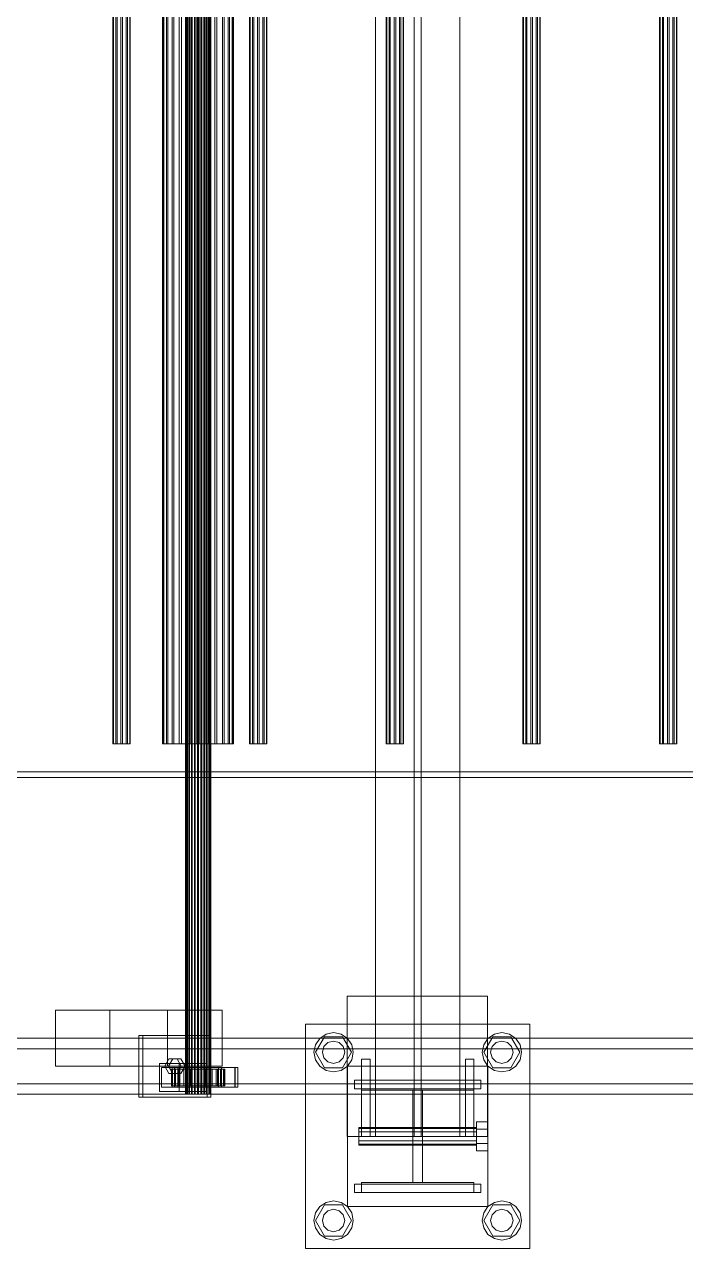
# Model space of a CAD drawing. Header units: millimetres. Extents: x -1970 to 59977, y -50268 to 6837.
# Drawn here: x 37481 to 37952, y -19610 to -18737 of the extents above; entities that cross this region are included whole.
import ezdxf

# ---------------------------------------------------------------- set-up
doc = ezdxf.new("R2010")
doc.units = ezdxf.units.MM
doc.layers.add('superior_C03', color=7, linetype='Continuous', lineweight=0)

msp = doc.modelspace()

# ---------------------------------------------------------------- linework, layer by layer
at = {"layer": 'superior_C03'}
for p, q in [((37730.943, -16470), (37730.943, -19530)), ((37758.443, -16470), (37758.443, -19530)), ((37763.443, -19530), (37763.443, -16470)), ((37790.943, -19530), (37790.943, -16470)), ((37595.304, -19500), (37595.304, -16500)), ((37595.528, -19500), (37595.528, -16500)), ((37595.693, -19500), (37595.693, -16500)), ((37596.35, -19500), (37596.35, -16500)), ((37596.668, -19500), (37596.668, -16500)), ((37597.714, -19500), (37597.714, -16500)), ((37598.163, -19500), (37598.163, -16500)), ((37599.526, -19500), (37599.526, -16500)), ((37600.076, -19500), (37600.076, -16500)), ((37601.664, -19500), (37601.664, -16500)), ((37602.277, -19500), (37602.277, -16500)), ((37603.981, -19500), (37603.981, -16500)), ((37604.616, -19500), (37604.616, -16500)), ((37606.32, -19500), (37606.32, -16500)), ((37606.933, -19500), (37606.933, -16500)), ((37608.521, -19500), (37608.521, -16500)), ((37609.071, -19500), (37609.071, -16500)), ((37610.434, -19500), (37610.434, -16500)), ((37610.883, -19500), (37610.883, -16500)), ((37611.929, -19500), (37611.929, -16500)), ((37612.247, -19500), (37612.247, -16500)), ((37612.904, -19500), (37612.904, -16500)), ((37613.069, -16500), (37613.069, -19500)), ((37613.293, -19500), (37613.293, -16500)), ((37543.595, -16750), (37543.595, -19250)), ((37543.938, -16750), (37543.938, -19250)), ((37545.615, -16750), (37545.615, -19250)), ((37546.514, -16750), (37546.514, -19250)), ((37549.227, -16750), (37549.227, -19250)), ((37550.339, -16750), (37550.339, -19250)), ((37553.051, -16750), (37553.051, -19250)), ((37553.951, -16750), (37553.951, -19250)), ((37555.627, -16750), (37555.627, -19250)), ((37555.97, -19250), (37555.97, -16750)), ((37578.914, -19250), (37578.914, -16750)), ((37579.547, -19250), (37579.547, -16750)), ((37580.011, -19250), (37580.011, -16750)), ((37581.867, -19250), (37581.867, -16750)), ((37582.763, -19250), (37582.763, -16750)), ((37585.716, -19250), (37585.716, -16750)), ((37586.983, -19250), (37586.983, -16750)), ((37590.83, -19250), (37590.83, -16750)), ((37592.383, -19250), (37592.383, -16750)), ((37596.863, -19250), (37596.863, -16750)), ((37598.594, -19250), (37598.594, -16750)), ((37603.402, -19250), (37603.402, -16750)), ((37605.195, -19250), (37605.195, -16750)), ((37610.003, -19250), (37610.003, -16750)), ((37611.734, -19250), (37611.734, -16750)), ((37616.215, -19250), (37616.215, -16750)), ((37617.767, -19250), (37617.767, -16750)), ((37621.614, -19250), (37621.614, -16750)), ((37622.882, -19250), (37622.882, -16750)), ((37625.834, -19250), (37625.834, -16750)), ((37626.73, -19250), (37626.73, -16750)), ((37628.586, -19250), (37628.586, -16750)), ((37629.05, -16750), (37629.05, -19250)), ((37629.683, -19250), (37629.683, -16750)), ((37641.041, -16750), (37641.041, -19250)), ((37641.384, -16750), (37641.384, -19250)), ((37643.061, -16750), (37643.061, -19250)), ((37643.96, -16750), (37643.96, -19250)), ((37646.672, -16750), (37646.672, -19250)), ((37647.784, -16750), (37647.784, -19250)), ((37650.497, -16750), (37650.497, -19250)), ((37651.396, -16750), (37651.396, -19250)), ((37653.073, -16750), (37653.073, -19250)), ((37653.416, -19250), (37653.416, -16750)), ((37738.486, -16750), (37738.486, -19250)), ((37738.83, -16750), (37738.83, -19250)), ((37740.506, -16750), (37740.506, -19250)), ((37741.406, -16750), (37741.406, -19250)), ((37744.118, -16750), (37744.118, -19250)), ((37745.23, -16750), (37745.23, -19250)), ((37747.942, -16750), (37747.942, -19250)), ((37748.842, -16750), (37748.842, -19250)), ((37750.518, -16750), (37750.518, -19250)), ((37750.862, -19250), (37750.862, -16750)), ((37835.932, -16750), (37835.932, -19250)), ((37836.275, -16750), (37836.275, -19250)), ((37837.952, -16750), (37837.952, -19250)), ((37838.851, -16750), (37838.851, -19250)), ((37841.564, -16750), (37841.564, -19250)), ((37842.676, -16750), (37842.676, -19250)), ((37845.388, -16750), (37845.388, -19250)), ((37846.287, -16750), (37846.287, -19250)), ((37847.964, -16750), (37847.964, -19250)), ((37848.307, -19250), (37848.307, -16750)), ((37933.378, -16750), (37933.378, -19250)), ((37933.721, -16750), (37933.721, -19250)), ((37935.397, -16750), (37935.397, -19250)), ((37936.297, -16750), (37936.297, -19250)), ((37939.009, -16750), (37939.009, -19250)), ((37940.121, -16750), (37940.121, -19250)), ((37942.834, -16750), (37942.834, -19250)), ((37943.733, -16750), (37943.733, -19250)), ((37945.41, -16750), (37945.41, -19250)), ((37945.753, -19250), (37945.753, -16750)), ((37543.938, -19250), (37543.595, -19250)), ((37543.595, -19250), (37545.615, -19250)), ((37546.514, -19250), (37543.938, -19250)), ((37545.615, -19250), (37549.227, -19250)), ((37550.339, -19250), (37546.514, -19250)), ((37549.227, -19250), (37553.051, -19250)), ((37553.951, -19250), (37550.339, -19250)), ((37553.051, -19250), (37555.627, -19250)), ((37555.97, -19250), (37553.951, -19250)), ((37555.627, -19250), (37555.97, -19250)), ((37579.547, -19250), (37578.914, -19250)), ((37578.914, -19250), (37580.011, -19250)), ((37581.867, -19250), (37579.547, -19250)), ((37580.011, -19250), (37582.763, -19250)), ((37585.716, -19250), (37581.867, -19250)), ((37582.763, -19250), (37586.983, -19250)), ((37590.83, -19250), (37585.716, -19250)), ((37586.983, -19250), (37592.383, -19250)), ((37596.863, -19250), (37590.83, -19250)), ((37592.383, -19250), (37598.594, -19250)), ((37603.402, -19250), (37596.863, -19250)), ((37598.594, -19250), (37605.195, -19250)), ((37610.003, -19250), (37603.402, -19250)), ((37605.195, -19250), (37611.734, -19250)), ((37616.215, -19250), (37610.003, -19250)), ((37611.734, -19250), (37617.767, -19250)), ((37621.614, -19250), (37616.215, -19250)), ((37617.767, -19250), (37622.882, -19250)), ((37625.834, -19250), (37621.614, -19250)), ((37622.882, -19250), (37626.73, -19250)), ((37628.586, -19250), (37625.834, -19250)), ((37626.73, -19250), (37629.05, -19250)), ((37629.683, -19250), (37628.586, -19250)), ((37629.05, -19250), (37629.683, -19250)), ((37641.384, -19250), (37641.041, -19250)), ((37641.041, -19250), (37643.061, -19250)), ((37643.96, -19250), (37641.384, -19250)), ((37643.061, -19250), (37646.672, -19250)), ((37647.784, -19250), (37643.96, -19250)), ((37646.672, -19250), (37650.497, -19250)), ((37651.396, -19250), (37647.784, -19250)), ((37650.497, -19250), (37653.073, -19250)), ((37653.416, -19250), (37651.396, -19250)), ((37653.073, -19250), (37653.416, -19250)), ((37738.83, -19250), (37738.486, -19250)), ((37738.486, -19250), (37740.506, -19250)), ((37741.406, -19250), (37738.83, -19250)), ((37740.506, -19250), (37744.118, -19250)), ((37745.23, -19250), (37741.406, -19250)), ((37744.118, -19250), (37747.942, -19250)), ((37748.842, -19250), (37745.23, -19250)), ((37747.942, -19250), (37750.518, -19250)), ((37750.862, -19250), (37748.842, -19250)), ((37750.518, -19250), (37750.862, -19250)), ((37836.275, -19250), (37835.932, -19250)), ((37835.932, -19250), (37837.952, -19250)), ((37838.851, -19250), (37836.275, -19250)), ((37837.952, -19250), (37841.564, -19250)), ((37842.676, -19250), (37838.851, -19250)), ((37841.564, -19250), (37845.388, -19250)), ((37846.287, -19250), (37842.676, -19250)), ((37845.388, -19250), (37847.964, -19250)), ((37848.307, -19250), (37846.287, -19250)), ((37847.964, -19250), (37848.307, -19250)), ((37933.721, -19250), (37933.378, -19250)), ((37933.378, -19250), (37935.397, -19250)), ((37936.297, -19250), (37933.721, -19250)), ((37935.397, -19250), (37939.009, -19250)), ((37940.121, -19250), (37936.297, -19250)), ((37939.009, -19250), (37942.834, -19250)), ((37943.733, -19250), (37940.121, -19250)), ((37942.834, -19250), (37945.41, -19250)), ((37945.753, -19250), (37943.733, -19250)), ((37945.41, -19250), (37945.753, -19250)), ((38691.362, -19270), (27582.557, -19270)), ((27582.557, -19274), (38691.362, -19274)), ((27583.456, -19270), (38692.26, -19270)), ((27611.752, -19270), (38720.557, -19270)), ((38720.557, -19274), (27611.752, -19274)), ((37710.718, -19530), (37710.718, -19430)), ((37710.718, -19430), (37810.718, -19430)), ((37810.718, -19430), (37810.718, -19530)), ((37541.503, -19440), (37502.525, -19440)), ((37502.525, -19440), (37502.525, -19480)), ((37582.474, -19440), (37502.525, -19440)), ((37541.503, -19480), (37541.503, -19440)), ((37541.503, -19440), (37621.452, -19440)), ((37582.474, -19480), (37582.474, -19440)), ((37582.474, -19440), (37621.452, -19440)), ((37621.452, -19440), (37621.452, -19480)), ((37680.943, -19610), (37680.943, -19450)), ((37680.943, -19450), (37840.943, -19450)), ((37840.943, -19450), (37840.943, -19610)), ((37610.829, -19458), (37562.106, -19458)), ((37562.106, -19458), (37562.106, -19502)), ((37564.801, -19458), (37562.106, -19458)), ((37564.801, -19502), (37564.801, -19458)), ((37564.801, -19458), (37613.524, -19458)), ((37610.829, -19502), (37610.829, -19458)), ((37610.829, -19458), (37613.524, -19458)), ((37613.524, -19458), (37613.524, -19502)), ((37688.143, -19470), (37694.543, -19458.915)), ((37691.043, -19460.101), (37695.585, -19457.066)), ((37694.543, -19458.915), (37707.343, -19458.915)), ((37695.585, -19457.066), (37700.943, -19456)), ((37700.943, -19456), (37706.3, -19457.066)), ((37706.3, -19457.066), (37710.842, -19460.101)), ((37707.343, -19458.915), (37713.743, -19470)), ((37808.143, -19470), (37814.543, -19458.915)), ((37811.043, -19460.101), (37815.585, -19457.066)), ((37814.543, -19458.915), (37827.343, -19458.915)), ((37815.585, -19457.066), (37820.943, -19456)), ((37820.943, -19456), (37826.3, -19457.066)), ((37826.3, -19457.066), (37830.842, -19460.101)), ((37827.343, -19458.915), (37833.743, -19470)), ((37968.165, -19460), (36798.817, -19460)), ((36807.8, -19460), (37977.148, -19460)), ((37965.492, -19467.5), (36871.153, -19467.5)), ((38042.051, -19460), (36872.703, -19460)), ((36883.932, -19460), (38053.279, -19460)), ((36885.482, -19467.5), (37979.821, -19467.5)), ((37686.943, -19470), (37688.008, -19464.642)), ((37688.008, -19464.642), (37691.043, -19460.101)), ((37692.943, -19470), (37694.014, -19466)), ((37694.014, -19466), (37696.943, -19463.072)), ((37696.943, -19463.072), (37700.943, -19462)), ((37700.943, -19462), (37704.943, -19463.072)), ((37704.943, -19463.072), (37707.871, -19466)), ((37707.871, -19466), (37708.943, -19470)), ((37710.842, -19460.101), (37713.877, -19464.642)), ((37713.877, -19464.642), (37714.943, -19470)), ((37806.943, -19470), (37808.008, -19464.642)), ((37808.008, -19464.642), (37811.043, -19460.101)), ((37812.943, -19470), (37814.014, -19466)), ((37814.014, -19466), (37816.943, -19463.072)), ((37816.943, -19463.072), (37820.943, -19462)), ((37820.943, -19462), (37824.943, -19463.072)), ((37824.943, -19463.072), (37827.871, -19466)), ((37827.871, -19466), (37828.943, -19470)), ((37830.842, -19460.101), (37833.877, -19464.642)), ((37833.877, -19464.642), (37834.943, -19470)), ((37580.62, -19480), (37583.544, -19474.804)), ((37586.239, -19474.804), (37583.315, -19480)), ((37583.544, -19474.804), (37589.391, -19474.804)), ((37586.239, -19474.804), (37583.544, -19474.804)), ((37592.086, -19474.804), (37586.239, -19474.804)), ((37589.391, -19474.804), (37592.314, -19480)), ((37592.086, -19474.804), (37589.391, -19474.804)), ((37595.009, -19480), (37592.086, -19474.804)), ((37688.008, -19475.358), (37686.943, -19470)), ((37691.043, -19479.899), (37688.008, -19475.358)), ((37694.543, -19481.085), (37688.143, -19470)), ((37694.014, -19474), (37692.943, -19470)), ((37696.943, -19476.928), (37694.014, -19474)), ((37707.871, -19474), (37704.943, -19476.928)), ((37713.743, -19470), (37707.343, -19481.085)), ((37708.943, -19470), (37707.871, -19474)), ((37713.877, -19475.358), (37710.842, -19479.899)), ((37714.943, -19470), (37713.877, -19475.358)), ((37720.943, -19530), (37720.943, -19475)), ((37720.943, -19475), (37726.943, -19475)), ((37726.943, -19530), (37726.943, -19475)), ((37794.943, -19530), (37794.943, -19475)), ((37794.943, -19475), (37800.943, -19475)), ((37800.943, -19530), (37800.943, -19475)), ((37808.008, -19475.358), (37806.943, -19470)), ((37811.043, -19479.899), (37808.008, -19475.358)), ((37814.543, -19481.085), (37808.143, -19470)), ((37814.014, -19474), (37812.943, -19470)), ((37816.943, -19476.928), (37814.014, -19474)), ((37827.871, -19474), (37824.943, -19476.928)), ((37833.743, -19470), (37827.343, -19481.085)), ((37828.943, -19470), (37827.871, -19474)), ((37833.877, -19475.358), (37830.842, -19479.899)), ((37834.943, -19470), (37833.877, -19475.358)), ((37502.525, -19480), (37541.503, -19480)), ((37502.525, -19480), (37582.474, -19480)), ((37621.452, -19480), (37541.503, -19480)), ((37596.212, -19478), (37576.723, -19478)), ((37576.723, -19478), (37576.723, -19498)), ((37590.736, -19478), (37576.723, -19478)), ((37589.838, -19481), (37578.144, -19481)), ((37578.144, -19481), (37578.144, -19495)), ((37587.577, -19481), (37578.144, -19481)), ((37583.544, -19485.196), (37580.62, -19480)), ((37580.62, -19480), (37583.315, -19480)), ((37621.452, -19480), (37582.474, -19480)), ((37583.315, -19480), (37586.239, -19485.196)), ((37589.391, -19485.196), (37583.544, -19485.196)), ((37586.239, -19485.196), (37583.544, -19485.196)), ((37586.131, -19482), (37585.31, -19482)), ((37585.31, -19482), (37595.304, -19482)), ((37585.31, -19494), (37585.31, -19482)), ((37585.31, -19482), (37585.784, -19482)), ((37585.784, -19482), (37595.528, -19482)), ((37585.784, -19494), (37585.784, -19482)), ((37585.784, -19482), (37587.519, -19482)), ((37630.753, -19481), (37585.928, -19481)), ((37585.928, -19481), (37585.928, -19495)), ((37587.725, -19481), (37585.928, -19481)), ((37588.19, -19482), (37586.131, -19482)), ((37586.131, -19482), (37595.693, -19482)), ((37586.131, -19494), (37586.131, -19482)), ((37586.239, -19485.196), (37592.086, -19485.196)), ((37587.519, -19482), (37596.35, -19482)), ((37587.519, -19494), (37587.519, -19482)), ((37587.519, -19482), (37590.398, -19482)), ((37587.577, -19495), (37587.577, -19481)), ((37587.577, -19481), (37599.27, -19481)), ((37587.725, -19495), (37587.725, -19481)), ((37587.725, -19481), (37632.55, -19481)), ((37591.346, -19482), (37588.19, -19482)), ((37588.19, -19482), (37596.668, -19482)), ((37588.19, -19494), (37588.19, -19482)), ((37592.314, -19480), (37589.391, -19485.196)), ((37592.086, -19485.196), (37589.391, -19485.196)), ((37589.838, -19495), (37589.838, -19481)), ((37589.838, -19481), (37599.27, -19481)), ((37590.398, -19482), (37597.714, -19482)), ((37590.398, -19494), (37590.398, -19482)), ((37590.398, -19482), (37594.224, -19482)), ((37590.736, -19498), (37590.736, -19478)), ((37590.736, -19478), (37610.225, -19478)), ((37595.385, -19482), (37591.346, -19482)), ((37591.346, -19482), (37598.163, -19482)), ((37591.346, -19494), (37591.346, -19482)), ((37592.086, -19485.196), (37595.009, -19480)), ((37595.009, -19480), (37592.314, -19480)), ((37594.224, -19482), (37599.526, -19482)), ((37594.224, -19494), (37594.224, -19482)), ((37594.224, -19482), (37598.737, -19482)), ((37595.304, -19482), (37595.693, -19482)), ((37595.304, -19482), (37595.304, -19494)), ((37595.528, -19482), (37595.304, -19482)), ((37600.032, -19482), (37595.385, -19482)), ((37595.385, -19482), (37600.076, -19482)), ((37595.385, -19494), (37595.385, -19482)), ((37595.528, -19482), (37595.528, -19494)), ((37596.35, -19482), (37595.528, -19482)), ((37595.693, -19482), (37596.668, -19482)), ((37595.693, -19482), (37595.693, -19494)), ((37596.212, -19498), (37596.212, -19478)), ((37596.212, -19478), (37610.225, -19478)), ((37596.35, -19482), (37596.35, -19494)), ((37597.714, -19482), (37596.35, -19482)), ((37596.668, -19482), (37598.163, -19482)), ((37596.668, -19482), (37596.668, -19494)), ((37597.714, -19482), (37597.714, -19494)), ((37599.526, -19482), (37597.714, -19482)), ((37598.163, -19482), (37600.076, -19482)), ((37598.163, -19482), (37598.163, -19494)), ((37598.737, -19482), (37601.664, -19482)), ((37598.737, -19494), (37598.737, -19482)), ((37598.737, -19482), (37603.628, -19482)), ((37599.27, -19481), (37599.27, -19495)), ((37599.526, -19482), (37599.526, -19494)), ((37601.664, -19482), (37599.526, -19482)), ((37604.969, -19482), (37600.032, -19482)), ((37600.032, -19482), (37602.277, -19482)), ((37600.032, -19494), (37600.032, -19482)), ((37600.076, -19482), (37602.277, -19482)), ((37600.076, -19482), (37600.076, -19494)), ((37601.664, -19482), (37601.664, -19494)), ((37603.981, -19482), (37601.664, -19482)), ((37602.277, -19482), (37604.616, -19482)), ((37602.277, -19482), (37602.277, -19494)), ((37603.628, -19482), (37603.981, -19482)), ((37603.628, -19494), (37603.628, -19482)), ((37603.628, -19482), (37608.566, -19482)), ((37603.981, -19482), (37603.981, -19494)), ((37606.32, -19482), (37603.981, -19482)), ((37604.969, -19482), (37604.616, -19482)), ((37604.616, -19482), (37606.933, -19482)), ((37604.616, -19482), (37604.616, -19494)), ((37609.861, -19482), (37604.969, -19482)), ((37604.969, -19494), (37604.969, -19482)), ((37608.566, -19482), (37606.32, -19482)), ((37606.32, -19482), (37606.32, -19494)), ((37608.521, -19482), (37606.32, -19482)), ((37609.861, -19482), (37606.933, -19482)), ((37606.933, -19482), (37609.071, -19482)), ((37606.933, -19482), (37606.933, -19494)), ((37613.212, -19482), (37608.521, -19482)), ((37608.521, -19482), (37608.521, -19494)), ((37610.434, -19482), (37608.521, -19482)), ((37608.566, -19494), (37608.566, -19482)), ((37608.566, -19482), (37613.212, -19482)), ((37614.373, -19482), (37609.071, -19482)), ((37609.071, -19482), (37610.883, -19482)), ((37609.071, -19482), (37609.071, -19494)), ((37621.021, -19481), (37609.327, -19481)), ((37609.327, -19481), (37609.327, -19495)), ((37618.759, -19481), (37609.327, -19481)), ((37614.373, -19482), (37609.861, -19482)), ((37609.861, -19494), (37609.861, -19482)), ((37610.225, -19478), (37610.225, -19498)), ((37617.251, -19482), (37610.434, -19482)), ((37610.434, -19482), (37610.434, -19494)), ((37611.929, -19482), (37610.434, -19482)), ((37618.199, -19482), (37610.883, -19482)), ((37610.883, -19482), (37612.247, -19482)), ((37610.883, -19482), (37610.883, -19494)), ((37620.408, -19482), (37611.929, -19482)), ((37611.929, -19482), (37611.929, -19494)), ((37612.904, -19482), (37611.929, -19482)), ((37621.078, -19482), (37612.247, -19482)), ((37612.247, -19482), (37613.069, -19482)), ((37612.247, -19482), (37612.247, -19494)), ((37622.466, -19482), (37612.904, -19482)), ((37612.904, -19482), (37612.904, -19494)), ((37613.293, -19482), (37612.904, -19482)), ((37613.069, -19482), (37622.813, -19482)), ((37613.069, -19494), (37613.069, -19482)), ((37613.069, -19482), (37613.293, -19482)), ((37613.212, -19494), (37613.212, -19482)), ((37613.212, -19482), (37617.251, -19482)), ((37623.287, -19482), (37613.293, -19482)), ((37613.293, -19482), (37613.293, -19494)), ((37618.199, -19482), (37614.373, -19482)), ((37614.373, -19494), (37614.373, -19482)), ((37617.251, -19494), (37617.251, -19482)), ((37617.251, -19482), (37620.408, -19482)), ((37621.078, -19482), (37618.199, -19482)), ((37618.199, -19494), (37618.199, -19482)), ((37618.759, -19495), (37618.759, -19481)), ((37618.759, -19481), (37630.453, -19481)), ((37620.408, -19494), (37620.408, -19482)), ((37620.408, -19482), (37622.466, -19482)), ((37621.021, -19495), (37621.021, -19481)), ((37621.021, -19481), (37630.453, -19481)), ((37622.813, -19482), (37621.078, -19482)), ((37621.078, -19494), (37621.078, -19482)), ((37622.466, -19494), (37622.466, -19482)), ((37622.466, -19482), (37623.287, -19482)), ((37622.813, -19482), (37622.813, -19494)), ((37623.287, -19482), (37622.813, -19482)), ((37623.287, -19494), (37623.287, -19482)), ((37630.453, -19481), (37630.453, -19495)), ((37630.753, -19495), (37630.753, -19481)), ((37630.753, -19481), (37632.55, -19481)), ((37632.55, -19481), (37632.55, -19495)), ((37695.585, -19482.934), (37691.043, -19479.899)), ((37707.343, -19481.085), (37694.543, -19481.085)), ((37700.943, -19484), (37695.585, -19482.934)), ((37700.943, -19478), (37696.943, -19476.928)), ((37704.943, -19476.928), (37700.943, -19478)), ((37706.3, -19482.934), (37700.943, -19484)), ((37710.842, -19479.899), (37706.3, -19482.934)), ((37710.943, -19580), (37710.943, -19480)), ((37710.943, -19480), (37810.943, -19480)), ((37810.943, -19480), (37810.943, -19580)), ((37815.585, -19482.934), (37811.043, -19479.899)), ((37827.343, -19481.085), (37814.543, -19481.085)), ((37820.943, -19484), (37815.585, -19482.934)), ((37820.943, -19478), (37816.943, -19476.928)), ((37824.943, -19476.928), (37820.943, -19478)), ((37826.3, -19482.934), (37820.943, -19484)), ((37830.842, -19479.899), (37826.3, -19482.934)), ((36871.153, -19492.5), (37965.492, -19492.5)), ((36885.482, -19492.5), (37979.821, -19492.5)), ((37595.304, -19494), (37585.31, -19494)), ((37585.31, -19494), (37586.131, -19494)), ((37585.784, -19494), (37585.31, -19494)), ((37595.528, -19494), (37585.784, -19494)), ((37587.519, -19494), (37585.784, -19494)), ((37595.693, -19494), (37586.131, -19494)), ((37586.131, -19494), (37588.19, -19494)), ((37596.35, -19494), (37587.519, -19494)), ((37590.398, -19494), (37587.519, -19494)), ((37596.668, -19494), (37588.19, -19494)), ((37588.19, -19494), (37591.346, -19494)), ((37597.714, -19494), (37590.398, -19494)), ((37594.224, -19494), (37590.398, -19494)), ((37598.163, -19494), (37591.346, -19494)), ((37591.346, -19494), (37595.385, -19494)), ((37599.526, -19494), (37594.224, -19494)), ((37598.737, -19494), (37594.224, -19494)), ((37595.693, -19494), (37595.304, -19494)), ((37595.304, -19494), (37595.528, -19494)), ((37600.076, -19494), (37595.385, -19494)), ((37595.385, -19494), (37600.032, -19494)), ((37595.528, -19494), (37596.35, -19494)), ((37596.668, -19494), (37595.693, -19494)), ((37596.35, -19494), (37597.714, -19494)), ((37598.163, -19494), (37596.668, -19494)), ((37597.714, -19494), (37599.526, -19494)), ((37600.076, -19494), (37598.163, -19494)), ((37601.664, -19494), (37598.737, -19494)), ((37603.628, -19494), (37598.737, -19494)), ((37599.526, -19494), (37601.664, -19494)), ((37602.277, -19494), (37600.032, -19494)), ((37600.032, -19494), (37604.969, -19494)), ((37602.277, -19494), (37600.076, -19494)), ((37601.664, -19494), (37603.981, -19494)), ((37604.616, -19494), (37602.277, -19494)), ((37603.981, -19494), (37603.628, -19494)), ((37608.566, -19494), (37603.628, -19494)), ((37603.981, -19494), (37606.32, -19494)), ((37606.933, -19494), (37604.616, -19494)), ((37604.616, -19494), (37604.969, -19494)), ((37604.969, -19494), (37609.861, -19494)), ((37606.32, -19494), (37608.566, -19494)), ((37606.32, -19494), (37608.521, -19494)), ((37609.071, -19494), (37606.933, -19494)), ((37606.933, -19494), (37609.861, -19494)), ((37608.521, -19494), (37613.212, -19494)), ((37608.521, -19494), (37610.434, -19494)), ((37613.212, -19494), (37608.566, -19494)), ((37610.883, -19494), (37609.071, -19494)), ((37609.071, -19494), (37614.373, -19494)), ((37609.861, -19494), (37614.373, -19494)), ((37610.434, -19494), (37617.251, -19494)), ((37610.434, -19494), (37611.929, -19494)), ((37612.247, -19494), (37610.883, -19494)), ((37610.883, -19494), (37618.199, -19494)), ((37611.929, -19494), (37620.408, -19494)), ((37611.929, -19494), (37612.904, -19494)), ((37613.069, -19494), (37612.247, -19494)), ((37612.247, -19494), (37621.078, -19494)), ((37612.904, -19494), (37622.466, -19494)), ((37612.904, -19494), (37613.293, -19494)), ((37622.813, -19494), (37613.069, -19494)), ((37613.293, -19494), (37613.069, -19494)), ((37617.251, -19494), (37613.212, -19494)), ((37613.293, -19494), (37623.287, -19494)), ((37614.373, -19494), (37618.199, -19494)), ((37620.408, -19494), (37617.251, -19494)), ((37618.199, -19494), (37621.078, -19494)), ((37622.466, -19494), (37620.408, -19494)), ((37621.078, -19494), (37622.813, -19494)), ((37623.287, -19494), (37622.466, -19494)), ((37622.813, -19494), (37623.287, -19494)), ((37715.943, -19490), (37805.943, -19490)), ((37715.943, -19496), (37715.943, -19490)), ((37720.943, -19497), (37720.943, -19490)), ((37720.943, -19490), (37800.943, -19490)), ((37800.943, -19490), (37800.943, -19497)), ((37805.943, -19496), (37805.943, -19490)), ((27582.557, -19500), (38691.362, -19500)), ((38692.26, -19500), (27583.456, -19500)), ((36798.817, -19500), (37968.165, -19500)), ((36807.8, -19500), (37977.148, -19500)), ((36872.703, -19500), (38042.051, -19500)), ((36883.932, -19500), (38053.279, -19500)), ((37562.106, -19502), (37610.829, -19502)), ((37562.106, -19502), (37564.801, -19502)), ((37613.524, -19502), (37564.801, -19502)), ((37576.723, -19498), (37596.212, -19498)), ((37576.723, -19498), (37590.736, -19498)), ((37578.144, -19495), (37589.838, -19495)), ((37578.144, -19495), (37587.577, -19495)), ((37585.928, -19495), (37630.753, -19495)), ((37585.928, -19495), (37587.725, -19495)), ((37599.27, -19495), (37587.577, -19495)), ((37632.55, -19495), (37587.725, -19495)), ((37599.27, -19495), (37589.838, -19495)), ((37610.225, -19498), (37590.736, -19498)), ((37595.528, -19500), (37595.304, -19500)), ((37595.304, -19500), (37595.693, -19500)), ((37596.35, -19500), (37595.528, -19500)), ((37595.693, -19500), (37596.668, -19500)), ((37610.225, -19498), (37596.212, -19498)), ((37597.714, -19500), (37596.35, -19500)), ((37596.668, -19500), (37598.163, -19500)), ((37599.526, -19500), (37597.714, -19500)), ((37598.163, -19500), (37600.076, -19500)), ((37601.664, -19500), (37599.526, -19500)), ((37600.076, -19500), (37602.277, -19500)), ((37603.981, -19500), (37601.664, -19500)), ((37602.277, -19500), (37604.616, -19500)), ((37606.32, -19500), (37603.981, -19500)), ((37604.616, -19500), (37606.933, -19500)), ((37608.521, -19500), (37606.32, -19500)), ((37606.933, -19500), (37609.071, -19500)), ((37610.434, -19500), (37608.521, -19500)), ((37609.071, -19500), (37610.883, -19500)), ((37609.327, -19495), (37621.021, -19495)), ((37609.327, -19495), (37618.759, -19495)), ((37611.929, -19500), (37610.434, -19500)), ((37613.524, -19502), (37610.829, -19502)), ((37610.883, -19500), (37612.247, -19500)), ((37612.904, -19500), (37611.929, -19500)), ((37612.247, -19500), (37613.069, -19500)), ((37613.293, -19500), (37612.904, -19500)), ((37613.069, -19500), (37613.293, -19500)), ((37630.453, -19495), (37618.759, -19495)), ((37630.453, -19495), (37621.021, -19495)), ((37632.55, -19495), (37630.753, -19495)), ((37715.943, -19496), (37805.943, -19496)), ((37800.943, -19497), (37720.943, -19497)), ((37757.443, -19563), (37757.443, -19497)), ((37757.443, -19497), (37764.443, -19497)), ((37764.443, -19497), (37764.443, -19563)), ((37802.943, -19524.8), (37802.943, -19519.6)), ((37810.943, -19519.6), (37802.943, -19519.6)), ((37810.943, -19519.6), (37810.943, -19524.8)), ((37718.943, -19524.457), (37718.943, -19523.6)), ((37802.943, -19523.6), (37718.943, -19523.6)), ((37718.943, -19524.457), (37718.943, -19526.8)), ((37718.943, -19524.457), (37802.943, -19524.457)), ((37718.943, -19526.8), (37718.943, -19530)), ((37718.943, -19526.8), (37802.943, -19526.8)), ((37802.943, -19523.6), (37802.943, -19524.457)), ((37802.943, -19524.457), (37802.943, -19526.8)), ((37802.943, -19524.8), (37802.943, -19535.2)), ((37802.943, -19524.8), (37810.943, -19524.8)), ((37802.943, -19526.8), (37802.943, -19530)), ((37810.943, -19524.8), (37810.943, -19535.2)), ((37810.718, -19530), (37710.718, -19530)), ((37718.943, -19530), (37718.943, -19533.2)), ((37718.943, -19530), (37802.943, -19530)), ((37718.943, -19533.2), (37718.943, -19535.543)), ((37718.943, -19533.2), (37802.943, -19533.2)), ((37718.943, -19535.543), (37718.943, -19536.4)), ((37718.943, -19535.543), (37802.943, -19535.543)), ((37718.943, -19536.4), (37802.943, -19536.4)), ((37720.943, -19530), (37726.943, -19530)), ((37790.943, -19530), (37730.943, -19530)), ((37763.443, -19530), (37758.443, -19530)), ((37794.943, -19530), (37800.943, -19530)), ((37802.943, -19530), (37802.943, -19533.2)), ((37802.943, -19533.2), (37802.943, -19535.543)), ((37802.943, -19535.2), (37802.943, -19540.4)), ((37802.943, -19535.2), (37810.943, -19535.2)), ((37802.943, -19535.543), (37802.943, -19536.4)), ((37810.943, -19535.2), (37810.943, -19540.4)), ((37802.943, -19540.4), (37810.943, -19540.4)), ((37720.943, -19570), (37720.943, -19563)), ((37720.943, -19563), (37800.943, -19563)), ((37764.443, -19563), (37757.443, -19563)), ((37800.943, -19563), (37800.943, -19570)), ((37715.943, -19564), (37805.943, -19564)), ((37715.943, -19570), (37715.943, -19564)), ((37715.943, -19570), (37805.943, -19570)), ((37800.943, -19570), (37720.943, -19570)), ((37805.943, -19570), (37805.943, -19564)), ((37688.008, -19584.642), (37691.043, -19580.101)), ((37688.143, -19590), (37694.543, -19578.915)), ((37691.043, -19580.101), (37695.585, -19577.066)), ((37694.543, -19578.915), (37707.343, -19578.915)), ((37695.585, -19577.066), (37700.943, -19576)), ((37700.943, -19576), (37706.3, -19577.066)), ((37706.3, -19577.066), (37710.842, -19580.101)), ((37707.343, -19578.915), (37713.743, -19590)), ((37710.842, -19580.101), (37713.877, -19584.642)), ((37810.943, -19580), (37710.943, -19580)), ((37808.008, -19584.642), (37811.043, -19580.101)), ((37808.143, -19590), (37814.543, -19578.915)), ((37811.043, -19580.101), (37815.585, -19577.066)), ((37814.543, -19578.915), (37827.343, -19578.915)), ((37815.585, -19577.066), (37820.943, -19576)), ((37820.943, -19576), (37826.3, -19577.066)), ((37826.3, -19577.066), (37830.842, -19580.101)), ((37827.343, -19578.915), (37833.743, -19590)), ((37830.842, -19580.101), (37833.877, -19584.642)), ((37686.943, -19590), (37688.008, -19584.642)), ((37688.008, -19595.358), (37686.943, -19590)), ((37694.543, -19601.085), (37688.143, -19590)), ((37692.943, -19590), (37694.014, -19586)), ((37694.014, -19594), (37692.943, -19590)), ((37694.014, -19586), (37696.943, -19583.072)), ((37696.943, -19583.072), (37700.943, -19582)), ((37700.943, -19582), (37704.943, -19583.072)), ((37704.943, -19583.072), (37707.871, -19586)), ((37713.743, -19590), (37707.343, -19601.085)), ((37707.871, -19586), (37708.943, -19590)), ((37708.943, -19590), (37707.871, -19594)), ((37713.877, -19584.642), (37714.943, -19590)), ((37714.943, -19590), (37713.877, -19595.358)), ((37806.943, -19590), (37808.008, -19584.642)), ((37808.008, -19595.358), (37806.943, -19590)), ((37814.543, -19601.085), (37808.143, -19590)), ((37812.943, -19590), (37814.014, -19586)), ((37814.014, -19594), (37812.943, -19590)), ((37814.014, -19586), (37816.943, -19583.072)), ((37816.943, -19583.072), (37820.943, -19582)), ((37820.943, -19582), (37824.943, -19583.072)), ((37824.943, -19583.072), (37827.871, -19586)), ((37833.743, -19590), (37827.343, -19601.085)), ((37827.871, -19586), (37828.943, -19590)), ((37828.943, -19590), (37827.871, -19594)), ((37833.877, -19584.642), (37834.943, -19590)), ((37834.943, -19590), (37833.877, -19595.358)), ((37691.043, -19599.899), (37688.008, -19595.358)), ((37696.943, -19596.928), (37694.014, -19594)), ((37700.943, -19598), (37696.943, -19596.928)), ((37704.943, -19596.928), (37700.943, -19598)), ((37707.871, -19594), (37704.943, -19596.928)), ((37713.877, -19595.358), (37710.842, -19599.899)), ((37811.043, -19599.899), (37808.008, -19595.358)), ((37816.943, -19596.928), (37814.014, -19594)), ((37820.943, -19598), (37816.943, -19596.928)), ((37824.943, -19596.928), (37820.943, -19598)), ((37827.871, -19594), (37824.943, -19596.928)), ((37833.877, -19595.358), (37830.842, -19599.899)), ((37695.585, -19602.934), (37691.043, -19599.899)), ((37707.343, -19601.085), (37694.543, -19601.085)), ((37700.943, -19604), (37695.585, -19602.934)), ((37706.3, -19602.934), (37700.943, -19604)), ((37710.842, -19599.899), (37706.3, -19602.934)), ((37815.585, -19602.934), (37811.043, -19599.899)), ((37827.343, -19601.085), (37814.543, -19601.085)), ((37820.943, -19604), (37815.585, -19602.934)), ((37826.3, -19602.934), (37820.943, -19604)), ((37830.842, -19599.899), (37826.3, -19602.934)), ((37840.943, -19610), (37680.943, -19610))]:
    msp.add_line(p, q, dxfattribs=at)

doc.saveas('drawing.dxf')
